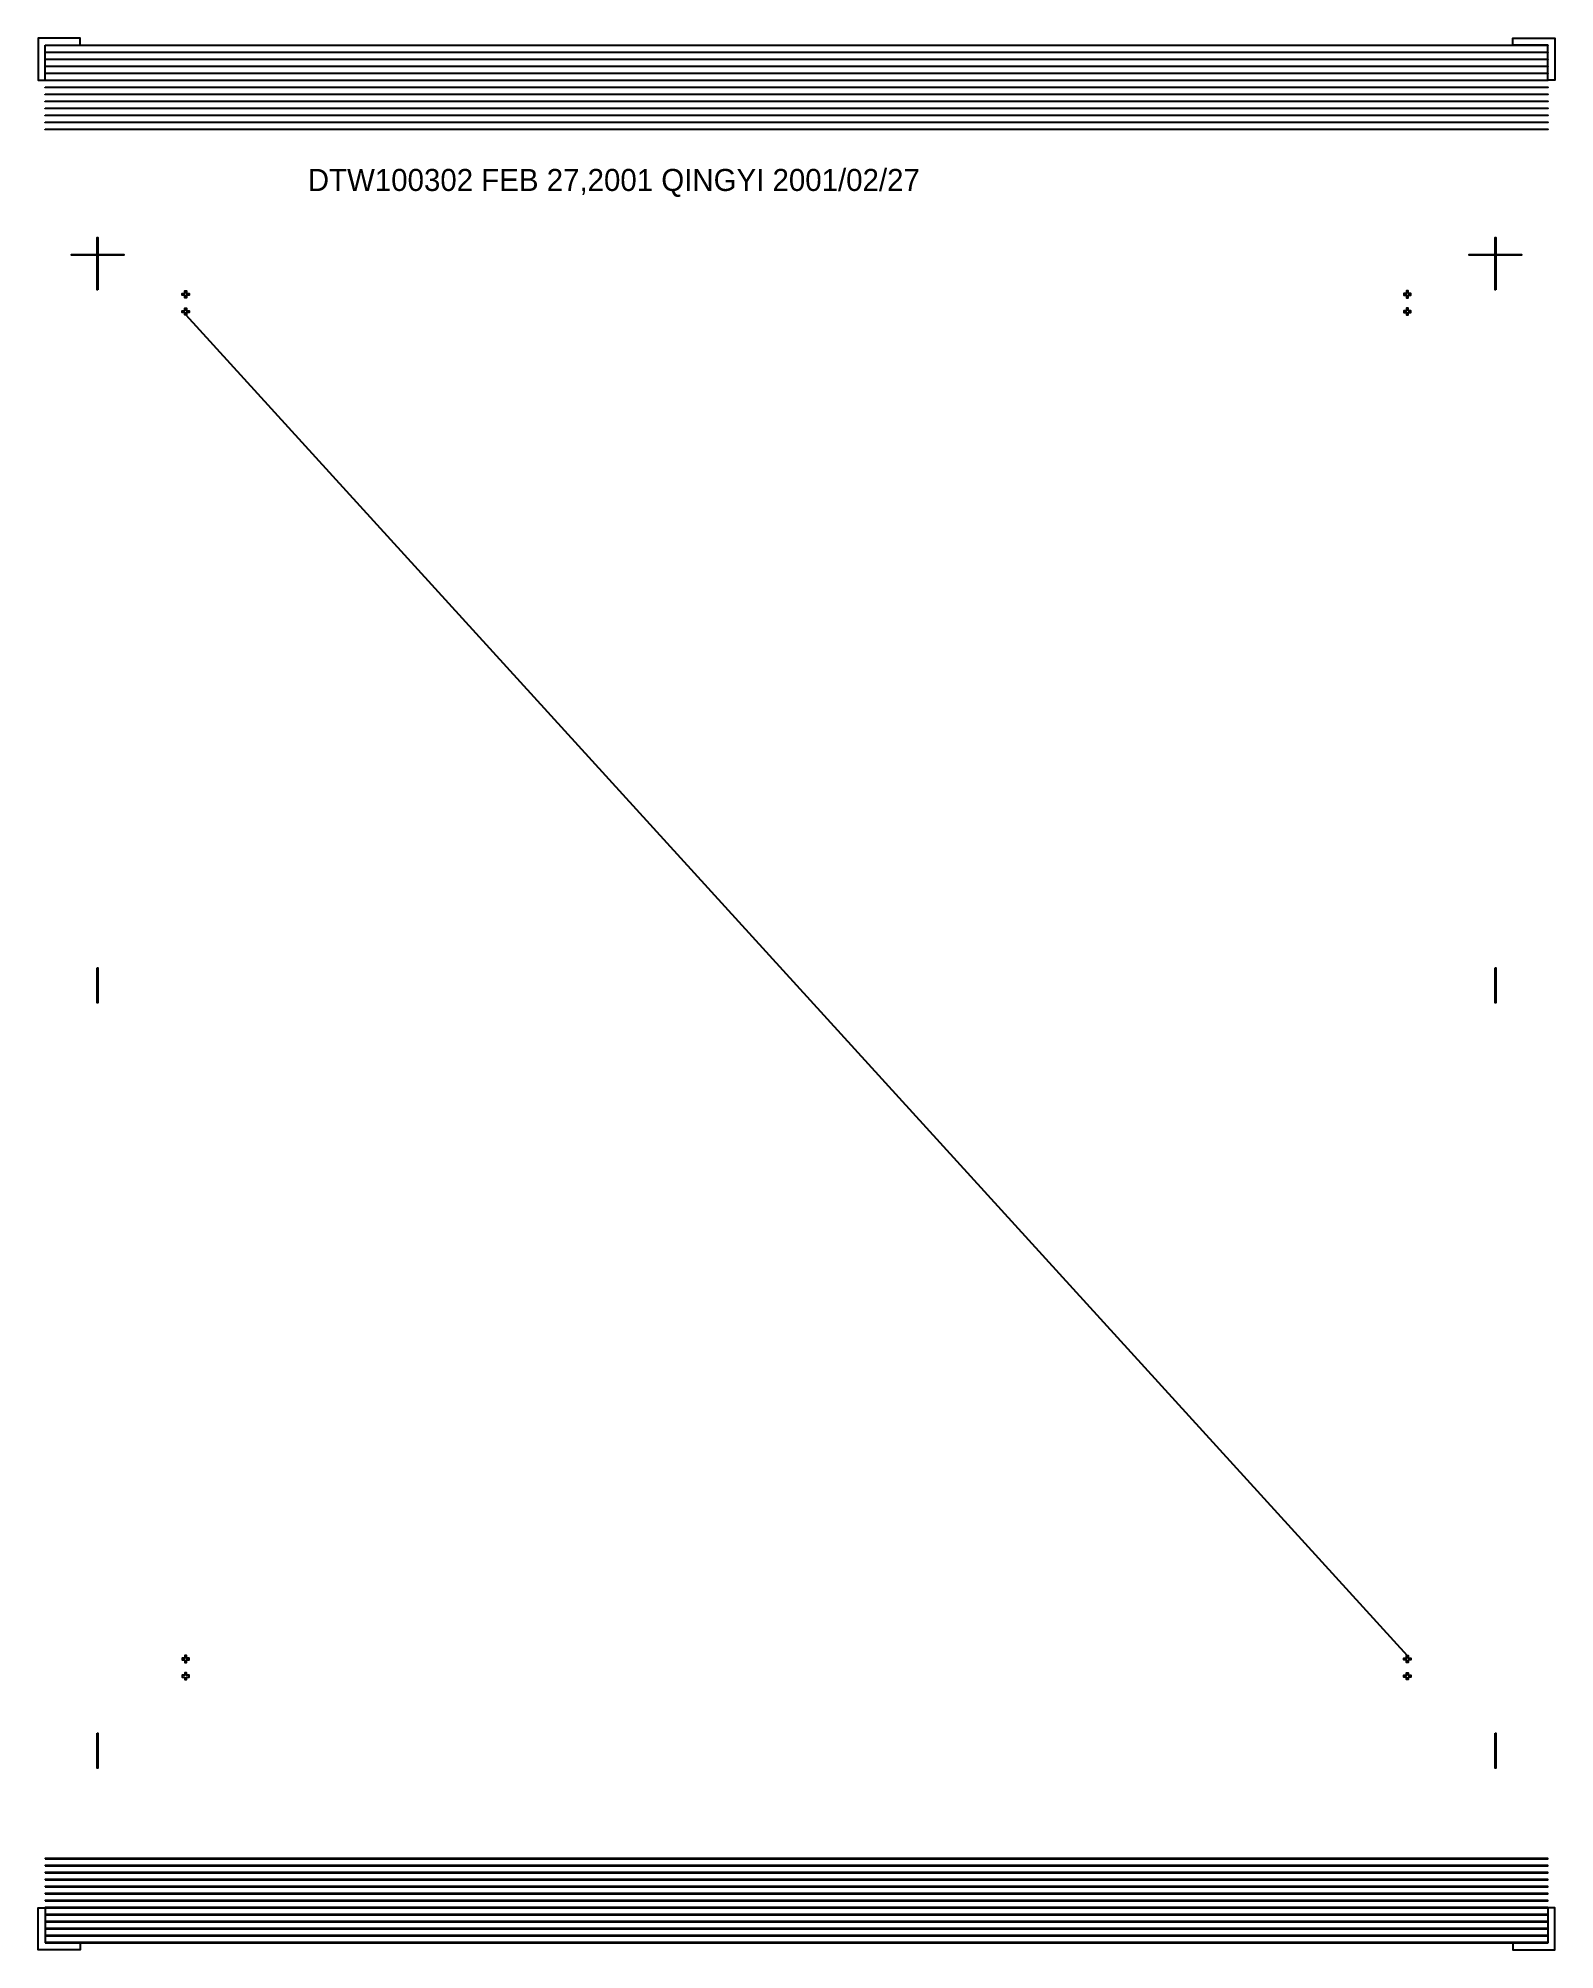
# Model space of a CAD drawing. Extents: x -3 to 431, y -14 to 533.
import ezdxf

# ---------------------------------------------------------------- set-up
doc = ezdxf.new("R2010")
doc.units = 0
doc.layers.get('0').update_dxf_attribs({"linetype": 'CONTINUOUS'})

msp = doc.modelspace()

# ---------------------------------------------------------------- linework, layer by layer
msp.add_line((39.5, 453.7071), (389.1, 70.0929))
for points in [[(-0.7, 530.9), (9.3, 530.9), (9.3, 532.9), (-2.7, 532.9), (-2.7, 520.9), (-0.7, 520.9)], [(-0.7, 530.9), (429.3, 530.9), (429.3, 530.8), (-0.7, 530.8)], [(429.3, 530.9), (419.3, 530.9), (419.3, 532.9), (431.3, 532.9), (431.3, 520.9), (429.3, 520.9)], [(-0.7, 528.9), (429.3, 528.9), (429.3, 528.8), (-0.7, 528.8)], [(-0.7, 526.9), (429.3, 526.9), (429.3, 526.8), (-0.7, 526.8)], [(-0.7, 524.9), (429.3, 524.9), (429.3, 524.8), (-0.7, 524.8)], [(-0.7, 522.9), (429.3, 522.9), (429.3, 522.8), (-0.7, 522.8)], [(-0.7, 520.9), (429.3, 520.9), (429.3, 520.8), (-0.7, 520.8)], [(-0.7, 518.9), (429.3, 518.9), (429.3, 518.8), (-0.7, 518.8)], [(-0.7, 516.9), (429.3, 516.9), (429.3, 516.8), (-0.7, 516.8)], [(-0.7, 514.9), (429.3, 514.9), (429.3, 514.8), (-0.7, 514.8)], [(-0.7, 512.9), (429.3, 512.9), (429.3, 512.8), (-0.7, 512.8)], [(-0.7, 510.9), (429.3, 510.9), (429.3, 510.8), (-0.7, 510.8)], [(-0.7, 508.9), (429.3, 508.9), (429.3, 508.8), (-0.7, 508.8)], [(-0.7, 506.9), (429.3, 506.9), (429.3, 506.8), (-0.7, 506.8)], [(14.4, 460.9), (14.2, 460.9), (14.2, 470.8), (6.8, 470.8), (6.8, 471), (14.2, 471), (14.2, 475.9), (14.4, 475.9), (14.4, 471), (21.8, 471), (21.8, 470.8), (14.4, 470.8)], [(414.4, 460.9), (414.2, 460.9), (414.2, 470.8), (406.8, 470.8), (406.8, 471), (414.2, 471), (414.2, 475.9), (414.4, 475.9), (414.4, 471), (421.8, 471), (421.8, 470.8), (414.4, 470.8)], [(39.25, 459.848975), (39.25, 460.586), (39.75, 460.586), (39.75, 459.848975), (40.5, 459.848975), (40.5, 459.357625), (39.75, 459.357625), (39.75, 458.6206), (39.25, 458.6206), (39.25, 459.357625), (38.5, 459.357625), (38.5, 459.848975)], [(389.35, 459.848975), (389.35, 460.586), (388.85, 460.586), (388.85, 459.848975), (388.1, 459.848975), (388.1, 459.357625), (388.85, 459.357625), (388.85, 458.6206), (389.35, 458.6206), (389.35, 459.357625), (390.1, 459.357625), (390.1, 459.848975)], [(39.25, 454.935475), (39.25, 455.6725), (39.75, 455.6725), (39.75, 454.935475), (40.5, 454.935475), (40.5, 454.444125), (39.75, 454.444125), (39.75, 453.7071), (39.25, 453.7071), (39.25, 454.444125), (38.5, 454.444125), (38.5, 454.935475)], [(389.35, 454.935475), (389.35, 455.6725), (388.85, 455.6725), (388.85, 454.935475), (388.1, 454.935475), (388.1, 454.444125), (388.85, 454.444125), (388.85, 453.7071), (389.35, 453.7071), (389.35, 454.444125), (390.1, 454.444125), (390.1, 454.935475)], [(14.2, 266.9), (14.4, 266.9), (14.4, 256.9), (14.2, 256.9)], [(414.2, 266.9), (414.4, 266.9), (414.4, 256.9), (414.2, 256.9)], [(39.25, 68.864525), (39.25, 68.1275), (39.75, 68.1275), (39.75, 68.864525), (40.5, 68.864525), (40.5, 69.355875), (39.75, 69.355875), (39.75, 70.0929), (39.25, 70.0929), (39.25, 69.355875), (38.5, 69.355875), (38.5, 68.864525)], [(389.35, 68.864525), (389.35, 68.1275), (388.85, 68.1275), (388.85, 68.864525), (388.1, 68.864525), (388.1, 69.355875), (388.85, 69.355875), (388.85, 70.0929), (389.35, 70.0929), (389.35, 69.355875), (390.1, 69.355875), (390.1, 68.864525)], [(39.25, 63.951025), (39.25, 63.214), (39.75, 63.214), (39.75, 63.951025), (40.5, 63.951025), (40.5, 64.442375), (39.75, 64.442375), (39.75, 65.1794), (39.25, 65.1794), (39.25, 64.442375), (38.5, 64.442375), (38.5, 63.951025)], [(389.35, 63.951025), (389.35, 63.214), (388.85, 63.214), (388.85, 63.951025), (388.1, 63.951025), (388.1, 64.442375), (388.85, 64.442375), (388.85, 65.1794), (389.35, 65.1794), (389.35, 64.442375), (390.1, 64.442375), (390.1, 63.951025)], [(14.2, 47.9), (14.4, 47.9), (14.4, 37.9), (14.2, 37.9)], [(414.2, 47.9), (414.4, 47.9), (414.4, 37.9), (414.2, 37.9)], [(-0.7, 11.9), (429.3, 11.9), (429.3, 12), (-0.7, 12)], [(-0.7, 9.9), (429.3, 9.9), (429.3, 10), (-0.7, 10)], [(-0.7, 7.9), (429.3, 7.9), (429.3, 8), (-0.7, 8)], [(-0.7, 5.9), (429.3, 5.9), (429.3, 6), (-0.7, 6)], [(-0.7, 3.9), (429.3, 3.9), (429.3, 4), (-0.7, 4)], [(-0.7, 1.9), (429.3, 1.9), (429.3, 2), (-0.7, 2)], [(-0.7, -0.1), (429.3, -0.1), (429.3, 0), (-0.7, 0)], [(-0.7, -12.1), (9.3, -12.1), (9.3, -14.1), (-2.7, -14.1), (-2.7, -2.1), (-0.7, -2.1)], [(-0.7, -2.1), (429.3, -2.1), (429.3, -2), (-0.7, -2)], [(-0.7, -4.1), (429.3, -4.1), (429.3, -4), (-0.7, -4)], [(429.3, -12.1), (419.3, -12.1), (419.3, -14.1), (431.3, -14.1), (431.3, -2.1), (429.3, -2.1)], [(-0.7, -6.1), (429.3, -6.1), (429.3, -6), (-0.7, -6)], [(-0.7, -8.1), (429.3, -8.1), (429.3, -8), (-0.7, -8)], [(-0.7, -10.1), (429.3, -10.1), (429.3, -10), (-0.7, -10)], [(-0.7, -12.1), (429.3, -12.1), (429.3, -12), (-0.7, -12)]]:
    msp.add_lwpolyline(points, close=True)

# ---------------------------------------------------------------- texts
msp.add_text('DTW100302 FEB 27,2001 QINGYI 2001/02/27', height=6.3).set_placement((74.454616, 489.191733))

doc.saveas('drawing.dxf')
